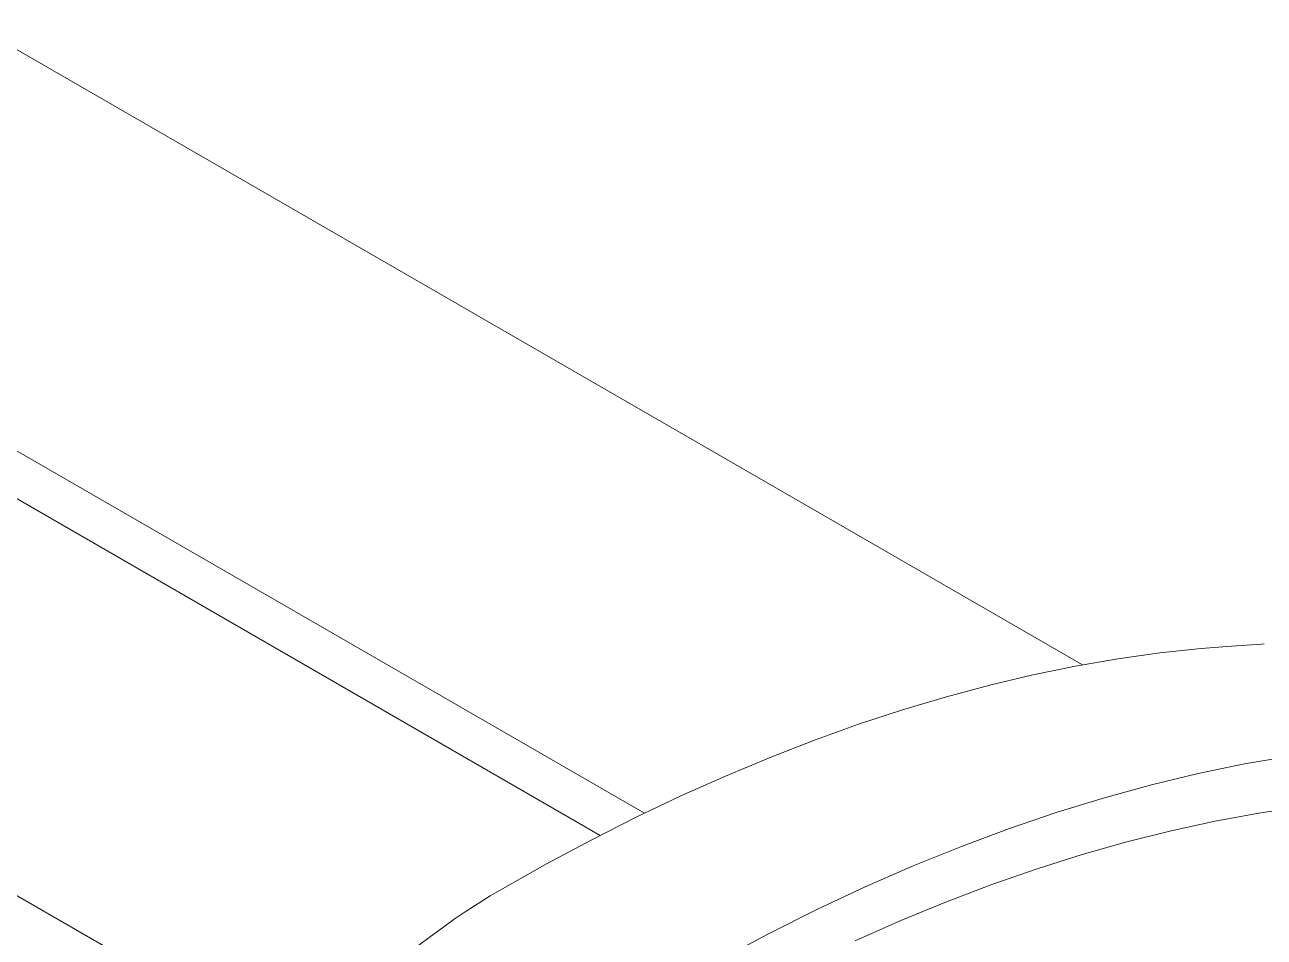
# Model space of a CAD drawing. Header units: inches. Extents: x -1 to 175, y 3 to 130.
# Drawn here: x 147.12 to 154.79, y 44.35 to 50 of the extents above; entities that cross this region are included whole.
import ezdxf

# ---------------------------------------------------------------- set-up
doc = ezdxf.new("R2010")
doc.units = ezdxf.units.IN
doc.layers.add('ZANO_R', color=7, linetype='Continuous', lineweight=0)

msp = doc.modelspace()

# ---------------------------------------------------------------- linework, layer by layer
at = {"layer": 'ZANO_R'}
for p, q in [((116.99648, 67.20484), (153.66182, 46.0361)), ((114.11894, 66.38503), (150.95415, 45.11822)), ((113.83645, 66.25291), (150.68019, 44.98117)), ((113.73331, 63.85708), (148.81697, 43.60152)), ((154.39577, 46.13753), (154.13993, 46.10998)), ((154.39577, 46.13753), (154.58264, 46.15244)), ((154.58264, 46.15244), (154.7698, 46.16315)), ((154.75221, 46.16222), (154.78568, 46.16503)), ((154.76556, 46.16294), (154.75221, 46.16217)), ((153.88108, 46.07353), (153.61944, 46.02818)), ((154.13993, 46.10998), (153.88108, 46.07353)), ((153.61944, 46.02818), (153.35524, 45.97391)), ((153.08872, 45.91076), (152.82013, 45.83876)), ((153.35524, 45.97391), (153.08872, 45.91076)), ((152.82013, 45.83876), (152.54971, 45.75795)), ((152.54971, 45.75795), (152.27772, 45.66841)), ((152.27772, 45.66841), (152.0044, 45.57023)), ((152.0044, 45.57023), (151.73002, 45.4635)), ((151.73002, 45.4635), (151.45484, 45.34834)), ((154.94754, 45.47189), (154.66438, 45.4231)), ((154.66438, 45.4231), (154.37823, 45.36388)), ((151.45484, 45.34834), (151.17912, 45.22489)), ((154.08939, 45.29423), (153.79816, 45.21422)), ((154.37823, 45.36388), (154.08939, 45.29423)), ((151.17912, 45.22489), (150.90311, 45.09328)), ((153.79816, 45.21422), (153.50487, 45.12392)), ((155.0187, 45.1593), (154.75233, 45.11905)), ((150.90311, 45.09328), (150.62708, 44.95369)), ((153.50487, 45.12392), (153.20984, 45.02341)), ((154.48301, 45.0692), (154.21102, 45.00976)), ((154.75233, 45.11905), (154.48301, 45.0692)), ((153.20984, 45.02341), (152.91338, 44.91282)), ((154.21102, 45.00976), (153.93663, 44.94075)), ((150.62708, 44.95369), (150.35127, 44.8063)), ((152.91338, 44.91282), (152.61583, 44.79228)), ((153.93663, 44.94075), (153.6601, 44.86222)), ((153.6601, 44.86222), (153.38173, 44.77423)), ((150.35127, 44.8063), (150.07595, 44.65127)), ((152.61583, 44.79228), (152.31752, 44.66195)), ((153.38173, 44.77423), (153.1018, 44.67688)), ((149.92494, 44.55984), (149.99995, 44.60637)), ((149.99995, 44.60637), (150.07595, 44.65127)), ((152.31752, 44.66195), (152.01878, 44.52201)), ((153.1018, 44.67688), (152.82061, 44.57027)), ((149.8509, 44.51176), (149.92494, 44.55984)), ((152.82061, 44.57027), (152.53843, 44.45452)), ((149.70378, 44.40996), (149.77783, 44.46224)), ((149.77783, 44.46224), (149.8509, 44.51176)), ((152.01878, 44.52201), (151.71993, 44.37266)), ((152.53843, 44.45452), (152.25558, 44.32977)), ((149.63074, 44.3563), (149.70378, 44.40996)), ((149.55869, 44.30129), (149.63074, 44.3563)), ((151.71993, 44.37266), (151.4213, 44.21413))]:
    msp.add_line(p, q, dxfattribs=at)

doc.saveas('drawing.dxf')
